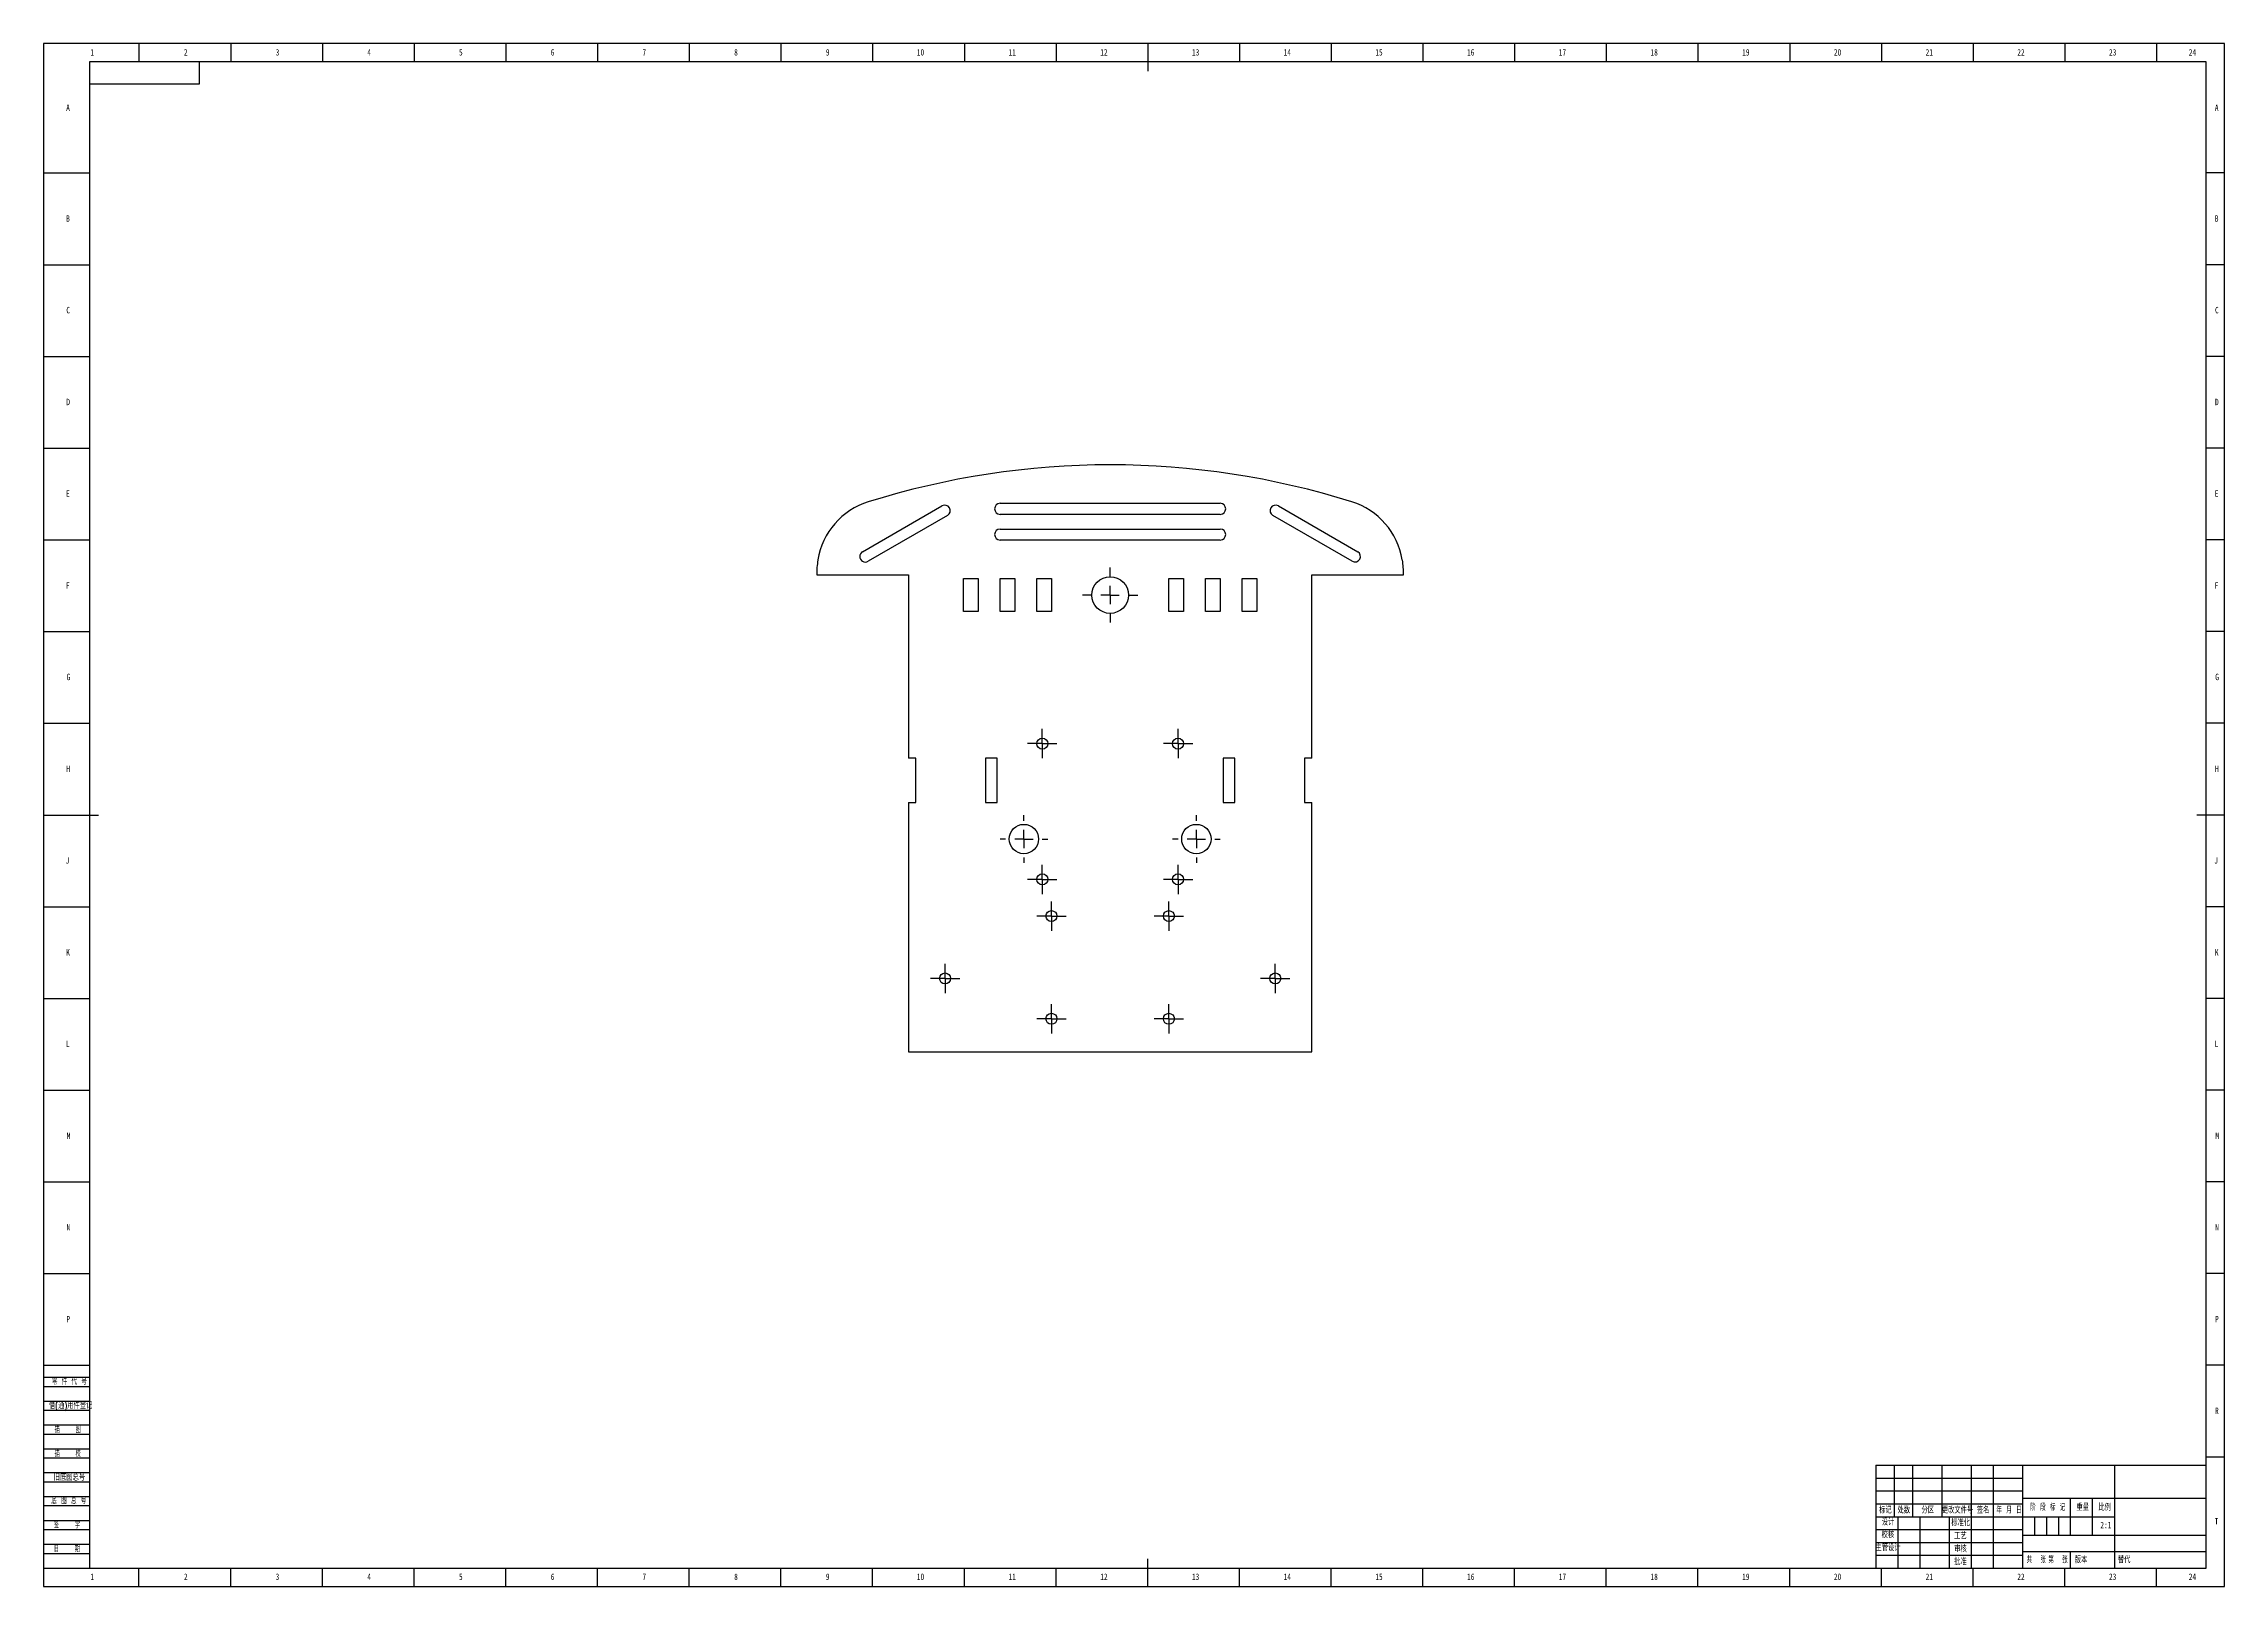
# Model space of a CAD drawing. Header units: millimetres. Extents: x 0 to 1189, y 0 to 841.
import ezdxf

# ---------------------------------------------------------------- set-up
doc = ezdxf.new("R2010")
doc.units = ezdxf.units.MM
for name, color, linetype in [('10', 7, 'Continuous'), ('5', 7, 'Continuous'), ('9', 7, 'Continuous'), ('SLD-0', 7, 'Continuous')]:
    doc.layers.add(name, color=color, linetype=linetype)
doc.styles.add('SLDTEXTSTYLE0', font='TXT', dxfattribs={"width": 0.7, "bigfont": 'bigfont'})
doc.styles.add('SLDTEXTSTYLE1', font='TXT', dxfattribs={"width": 0.6, "bigfont": 'bigfont'})
doc.styles.add('SLDTEXTSTYLE2', font='TXT', dxfattribs={"width": 0.614286, "bigfont": 'bigfont'})
doc.styles.add('SLDTEXTSTYLE3', font='TXT', dxfattribs={"width": 0.62, "bigfont": 'bigfont'})
doc.styles.add('SLDTEXTSTYLE4', font='TXT', dxfattribs={"width": 0.566667, "bigfont": 'bigfont'})
doc.styles.add('SLDTEXTSTYLE5', font='TXT', dxfattribs={"width": 0.7})

# ---------------------------------------------------------------- blocks, each defined once
blk = doc.blocks.new('SW_CENTERMARKSYMBOL_0')
at = {"layer": '10', "color": 0}
for p, q in [((0, 10), (0, 13)), ((-10, 0), (-13, 0)), ((0, 0), (-5, 0)), ((0, 0), (0, 5)), ((0, 0), (0, -5)), ((0, 0), (5, 0)), ((10, 0), (13, 0)), ((0, -10), (0, -13))]:
    blk.add_line(p, q, dxfattribs=at)
blk = doc.blocks.new('SW_CENTERMARKSYMBOL_1')
at = {"layer": '10', "color": 0}
for p, q in [((0, 10), (0, 13)), ((-10, 0), (-13, 0)), ((0, 0), (-5, 0)), ((0, 0), (0, 5)), ((0, 0), (0, -5)), ((0, 0), (5, 0)), ((10, 0), (13, 0)), ((0, -10), (0, -13))]:
    blk.add_line(p, q, dxfattribs=at)
blk = doc.blocks.new('SW_CENTERMARKSYMBOL_2')
at = {"layer": '10', "color": 0}
for p, q in [((0, 10), (0, 15)), ((-10, 0), (-15, 0)), ((0, 0), (-5, 0)), ((0, 0), (0, 5)), ((0, 0), (0, -5)), ((0, 0), (5, 0)), ((10, 0), (15, 0)), ((0, -10), (0, -15))]:
    blk.add_line(p, q, dxfattribs=at)
blk = doc.blocks.new('SW_CENTERMARKSYMBOL_3')
at = {"layer": '10', "color": 0}
for p, q in [((-5, 0), (-8, 0)), ((0, 0), (-5, 0)), ((0, 5), (0, 8)), ((0, 0), (0, 5)), ((0, 0), (0, -5)), ((0, 0), (5, 0)), ((5, 0), (8, 0)), ((0, -5), (0, -8))]:
    blk.add_line(p, q, dxfattribs=at)
blk = doc.blocks.new('SW_CENTERMARKSYMBOL_4')
at = {"layer": '10', "color": 0}
for p, q in [((-5, 0), (-8, 0)), ((0, 0), (-5, 0)), ((0, 5), (0, 8)), ((0, 0), (0, 5)), ((0, 0), (0, -5)), ((0, 0), (5, 0)), ((5, 0), (8, 0)), ((0, -5), (0, -8))]:
    blk.add_line(p, q, dxfattribs=at)
blk = doc.blocks.new('SW_CENTERMARKSYMBOL_5')
at = {"layer": '10', "color": 0}
for p, q in [((-5, 0), (-8, 0)), ((0, 0), (-5, 0)), ((0, 5), (0, 8)), ((0, 0), (0, 5)), ((0, 0), (0, -5)), ((0, 0), (5, 0)), ((5, 0), (8, 0)), ((0, -5), (0, -8))]:
    blk.add_line(p, q, dxfattribs=at)
blk = doc.blocks.new('SW_CENTERMARKSYMBOL_6')
at = {"layer": '10', "color": 0}
for p, q in [((-5, 0), (-8, 0)), ((0, 0), (-5, 0)), ((0, 5), (0, 8)), ((0, 0), (0, 5)), ((0, 0), (0, -5)), ((0, 0), (5, 0)), ((5, 0), (8, 0)), ((0, -5), (0, -8))]:
    blk.add_line(p, q, dxfattribs=at)
blk = doc.blocks.new('SW_CENTERMARKSYMBOL_7')
at = {"layer": '10', "color": 0}
for p, q in [((-5, 0), (-8, 0)), ((0, 0), (-5, 0)), ((0, 5), (0, 8)), ((0, 0), (0, 5)), ((0, 0), (0, -5)), ((0, 0), (5, 0)), ((5, 0), (8, 0)), ((0, -5), (0, -8))]:
    blk.add_line(p, q, dxfattribs=at)
blk = doc.blocks.new('SW_CENTERMARKSYMBOL_8')
at = {"layer": '10', "color": 0}
for p, q in [((-5, 0), (-8, 0)), ((0, 0), (-5, 0)), ((0, 5), (0, 8)), ((0, 0), (0, 5)), ((0, 0), (0, -5)), ((0, 0), (5, 0)), ((5, 0), (8, 0)), ((0, -5), (0, -8))]:
    blk.add_line(p, q, dxfattribs=at)
blk = doc.blocks.new('SW_CENTERMARKSYMBOL_9')
at = {"layer": '10', "color": 0}
for p, q in [((-5, 0), (-8, 0)), ((0, 0), (-5, 0)), ((0, 5), (0, 8)), ((0, 0), (0, 5)), ((0, 0), (0, -5)), ((0, 0), (5, 0)), ((5, 0), (8, 0)), ((0, -5), (0, -8))]:
    blk.add_line(p, q, dxfattribs=at)
blk = doc.blocks.new('SW_CENTERMARKSYMBOL_10')
at = {"layer": '10', "color": 0}
for p, q in [((-5, 0), (-8, 0)), ((0, 0), (-5, 0)), ((0, 5), (0, 8)), ((0, 0), (0, 5)), ((0, 0), (0, -5)), ((0, 0), (5, 0)), ((5, 0), (8, 0)), ((0, -5), (0, -8))]:
    blk.add_line(p, q, dxfattribs=at)
blk = doc.blocks.new('SW_CENTERMARKSYMBOL_11')
at = {"layer": '10', "color": 0}
for p, q in [((-5, 0), (-8, 0)), ((0, 0), (-5, 0)), ((0, 5), (0, 8)), ((0, 0), (0, 5)), ((0, 0), (0, -5)), ((0, 0), (5, 0)), ((5, 0), (8, 0)), ((0, -5), (0, -8))]:
    blk.add_line(p, q, dxfattribs=at)
blk = doc.blocks.new('SW_CENTERMARKSYMBOL_12')
at = {"layer": '10', "color": 0}
for p, q in [((-5, 0), (-8, 0)), ((0, 0), (-5, 0)), ((0, 5), (0, 8)), ((0, 0), (0, 5)), ((0, 0), (0, -5)), ((0, 0), (5, 0)), ((5, 0), (8, 0)), ((0, -5), (0, -8))]:
    blk.add_line(p, q, dxfattribs=at)

msp = doc.modelspace()

# ---------------------------------------------------------------- linework, layer by layer
at = {"color": 7, "linetype": 'Continuous', "lineweight": 25}
for p, q in [((446.5, 564), (489.8, 589)), ((492.8, 583.8), (449.5, 558.8)), ((521.5, 590.4), (641.5, 590.4)), ((641.5, 584.4), (521.5, 584.4)), ((713.5, 558.8), (670.2, 583.8)), ((673.2, 589), (716.5, 564)), ((521.5, 576.4), (641.5, 576.4)), ((641.5, 570.4), (521.5, 570.4)), ((421.5, 551.4), (471.5, 551.4)), ((471.5, 551.4), (471.5, 451.4)), ((501.5, 549.4), (509.5, 549.4)), ((501.5, 531.4), (501.5, 549.4)), ((509.5, 549.4), (509.5, 531.4)), ((521.5, 549.4), (529.5, 549.4)), ((521.5, 531.4), (521.5, 549.4)), ((529.5, 549.4), (529.5, 531.4)), ((541.5, 549.4), (549.5, 549.4)), ((541.5, 531.4), (541.5, 549.4)), ((549.5, 549.4), (549.5, 531.4)), ((613.5, 549.4), (621.5, 549.4)), ((613.5, 531.4), (613.5, 549.4)), ((621.5, 549.4), (621.5, 531.4)), ((633.5, 549.4), (641.5, 549.4)), ((633.5, 531.4), (633.5, 549.4)), ((641.5, 549.4), (641.5, 531.4)), ((653.5, 549.4), (661.5, 549.4)), ((653.5, 531.4), (653.5, 549.4)), ((661.5, 549.4), (661.5, 531.4)), ((691.5, 551.4), (741.5, 551.4)), ((691.5, 451.4), (691.5, 551.4)), ((509.5, 531.4), (501.5, 531.4)), ((529.5, 531.4), (521.5, 531.4)), ((549.5, 531.4), (541.5, 531.4)), ((621.5, 531.4), (613.5, 531.4)), ((641.5, 531.4), (633.5, 531.4)), ((661.5, 531.4), (653.5, 531.4)), ((475.5, 451.4), (471.5, 451.4)), ((475.5, 427.4), (475.5, 451.4)), ((519.9, 451.4), (513.5, 451.4)), ((513.5, 451.4), (513.5, 427.4)), ((519.9, 427.4), (519.9, 451.4)), ((643.1, 451.4), (643.1, 427.4)), ((649.5, 451.4), (643.1, 451.4)), ((649.5, 427.4), (649.5, 451.4)), ((691.5, 451.4), (687.5, 451.4)), ((687.5, 451.4), (687.5, 427.4)), ((471.5, 427.4), (475.5, 427.4)), ((471.5, 427.4), (471.5, 291.4)), ((513.5, 427.4), (519.9, 427.4)), ((643.1, 427.4), (649.5, 427.4)), ((687.5, 427.4), (691.5, 427.4)), ((691.5, 291.4), (691.5, 427.4)), ((471.5, 291.4), (691.5, 291.4))]:
    msp.add_line(p, q, dxfattribs=at)
for centre, radius in [((581.5, 540.4), 10), ((544.5, 459.4), 3), ((618.5, 459.4), 3), ((534.5, 407.4), 8), ((628.5, 407.4), 8), ((544.5, 385.4), 3), ((618.5, 385.4), 3), ((549.5, 365.4), 3), ((613.5, 365.4), 3), ((491.5, 331.4), 3), ((671.5, 331.4), 3), ((549.5, 309.4), 3), ((613.5, 309.4), 3)]:
    msp.add_circle(centre, radius, dxfattribs=at)
for centre, radius, start, end in [((581.5, 171.4), 440, 72.5622, 107.4378), ((461.6, 553.1), 40, 107.4378, 170.6942), ((491.3, 586.4), 3, 300, 120), ((521.5, 587.4), 3, 90, 270), ((641.5, 587.4), 3, 270, 90), ((671.7, 586.4), 3, 60, 240), ((701.3, 553.1), 40, 9.3058, 72.5622), ((521.5, 573.4), 3, 90, 270), ((641.5, 573.4), 3, 270, 90), ((471.5, 551.4), 50, 170.6942, 180), ((448, 561.4), 3, 120, 300), ((715, 561.4), 3, 240, 60), ((691.5, 551.4), 50, 0, 9.3058)]:
    msp.add_arc(centre, radius, start, end, dxfattribs=at)
at = {"layer": '5', "color": 7}
for p, q in [((1189, 841), (0, 841)), ((0, 841), (0, 0)), ((1189, 0), (1189, 841)), ((0, 114), (25, 114)), ((0, 109), (25, 109)), ((0, 101), (25, 101)), ((0, 96), (25, 96)), ((0, 88), (25, 88)), ((0, 83), (25, 83)), ((0, 75), (25, 75)), ((0, 70), (25, 70)), ((0, 62), (25, 62)), ((0, 57), (25, 57)), ((0, 49), (25, 49)), ((999, 59), (1079, 59)), ((999, 52), (1079, 52)), ((0, 44), (25, 44)), ((0, 36), (25, 36)), ((1085.5, 38), (1085.5, 28)), ((1092, 38), (1092, 28)), ((1098.5, 38), (1098.5, 28)), ((0, 31), (25, 31)), ((0, 23), (25, 23)), ((0, 18), (25, 18)), ((0, 0), (1189, 0))]:
    msp.add_line(p, q, dxfattribs=at)
at = {"layer": '5'}
for p, q in [((52, 841), (52, 831.1)), ((102, 841), (102, 831.1)), ((152, 841), (152, 831.1)), ((202, 841), (202, 831.1)), ((252, 841), (252, 831.1)), ((302, 841), (302, 831.1)), ((352, 841), (352, 831.1)), ((402, 841), (402, 831.1)), ((452, 841), (452, 831.1)), ((502, 841), (502, 831.1)), ((552, 841), (552, 831.1)), ((652, 841), (652, 831.1)), ((702, 841), (702, 831.1)), ((752, 841), (752, 831.1)), ((802, 841), (802, 831.1)), ((852, 841), (852, 831.1)), ((902, 841), (902, 831.1)), ((952, 841), (952, 831.1)), ((1002, 841), (1002, 831.1)), ((1052, 841), (1052, 831.1)), ((1102, 841), (1102, 831.1)), ((1152, 841), (1152, 831.1)), ((0, 770.5), (25, 770.5)), ((1189, 770.5), (1179, 770.5)), ((0, 720.5), (25, 720.5)), ((1189, 720.5), (1179, 720.5)), ((0, 670.5), (25, 670.5)), ((1189, 670.5), (1179, 670.5)), ((0, 620.5), (25, 620.5)), ((1189, 620.5), (1179, 620.5)), ((0, 570.5), (25, 570.5)), ((1189, 570.5), (1179, 570.5)), ((0, 520.5), (25, 520.5)), ((1189, 520.5), (1179, 520.5)), ((0, 470.5), (25, 470.5)), ((1189, 470.5), (1179, 470.5)), ((0, 370.5), (25, 370.5)), ((1189, 370.5), (1179, 370.5)), ((0, 320.5), (25, 320.5)), ((1189, 320.5), (1179, 320.5)), ((0, 270.5), (25, 270.5)), ((1189, 270.5), (1179, 270.5)), ((0, 220.5), (25, 220.5)), ((1189, 220.5), (1179, 220.5)), ((0, 170.5), (25, 170.5)), ((1189, 170.5), (1179, 170.5)), ((0, 120.5), (25, 120.5)), ((1189, 120.5), (1179, 120.5)), ((1189, 70.5), (1179, 70.5)), ((52, 0), (52, 10)), ((102, 0), (102, 10)), ((152, 0), (152, 10)), ((202, 0), (202, 10)), ((252, 0), (252, 10)), ((302, 0), (302, 10)), ((352, 0), (352, 10)), ((402, 0), (402, 10)), ((452, 0), (452, 10)), ((502, 0), (502, 10)), ((552, 0), (552, 10)), ((652, 0), (652, 10)), ((702, 0), (702, 10)), ((752, 0), (752, 10)), ((802, 0), (802, 10)), ((852, 0), (852, 10)), ((902, 0), (902, 10)), ((952, 0), (952, 10)), ((1002, 0), (1002, 10)), ((1052, 0), (1052, 10)), ((1102, 0), (1102, 10)), ((1152, 0), (1152, 10))]:
    msp.add_line(p, q, dxfattribs=at)
at = {"layer": '5', "lineweight": 25}
for p, q in [((602, 841), (602, 826)), ((0, 420.5), (30, 420.5)), ((1189, 420.5), (1174, 420.5)), ((602, 0), (602, 15)), ((1105, 19), (1105, 10))]:
    msp.add_line(p, q, dxfattribs=at)
at = {"layer": '5', "color": 7, "lineweight": 25}
for p, q in [((1179, 831.1), (25, 831.1)), ((25, 831.1), (25, 10)), ((85, 819), (85, 831)), ((1179, 10), (1179, 831.1)), ((25, 819), (85, 819)), ((999, 66), (1179, 66)), ((999, 66), (999, 10)), ((1009, 66), (1009, 38)), ((1019, 66), (1019, 38)), ((1035, 66), (1035, 38)), ((1051, 66), (1051, 10)), ((1063, 66), (1063, 10)), ((1079, 66), (1079, 10)), ((1129, 66), (1129, 38)), ((1079, 48), (1179, 48)), ((1105, 48), (1105, 28)), ((1117, 48), (1117, 28)), ((999, 45), (1079, 45)), ((999, 38), (1129, 38)), ((1011, 38), (1011, 10)), ((1023, 38), (1023, 10)), ((1039, 38), (1039, 10)), ((1129, 38), (1129, 10)), ((999, 31), (1079, 31)), ((999, 24), (1079, 24)), ((1079, 28), (1179, 28)), ((999, 17), (1079, 17)), ((1079, 19), (1179, 19)), ((0, 10), (1179, 10))]:
    msp.add_line(p, q, dxfattribs=at)

# ---------------------------------------------------------------- block references
at = {"layer": '10'}
for name, p in [('SW_CENTERMARKSYMBOL_2', (581.5, 540.4)), ('SW_CENTERMARKSYMBOL_3', (544.5, 459.4)), ('SW_CENTERMARKSYMBOL_6', (618.5, 459.4)), ('SW_CENTERMARKSYMBOL_1', (534.5, 407.4)), ('SW_CENTERMARKSYMBOL_0', (628.5, 407.4)), ('SW_CENTERMARKSYMBOL_4', (544.5, 385.4)), ('SW_CENTERMARKSYMBOL_5', (618.5, 385.4)), ('SW_CENTERMARKSYMBOL_9', (549.5, 365.4)), ('SW_CENTERMARKSYMBOL_8', (613.5, 365.4)), ('SW_CENTERMARKSYMBOL_11', (491.5, 331.4)), ('SW_CENTERMARKSYMBOL_12', (671.5, 331.4)), ('SW_CENTERMARKSYMBOL_10', (549.5, 309.4)), ('SW_CENTERMARKSYMBOL_7', (613.5, 309.4))]:
    msp.add_blockref(name, p, dxfattribs=at)

# ---------------------------------------------------------------- texts
at = {"layer": '10', "char_height": 3.5, "attachment_point": 2}
for s, insert, style in [('1', (26.5, 838), 'SLDTEXTSTYLE5'), ('2', (77.5, 838), 'SLDTEXTSTYLE5'), ('3', (127.5, 838), 'SLDTEXTSTYLE5'), ('4', (177.5, 838), 'SLDTEXTSTYLE5'), ('5', (227.5, 838), 'SLDTEXTSTYLE5'), ('6', (277.5, 838), 'SLDTEXTSTYLE5'), ('7', (327.5, 838), 'SLDTEXTSTYLE5'), ('8', (377.5, 838), 'SLDTEXTSTYLE5'), ('9', (427.5, 838), 'SLDTEXTSTYLE5'), ('10', (478.1, 838), 'SLDTEXTSTYLE5'), ('11', (528.1, 838), 'SLDTEXTSTYLE5'), ('12', (578.1, 838), 'SLDTEXTSTYLE5'), ('13', (628.1, 838), 'SLDTEXTSTYLE5'), ('14', (678.1, 838), 'SLDTEXTSTYLE5'), ('15', (728.1, 838), 'SLDTEXTSTYLE5'), ('16', (778.1, 838), 'SLDTEXTSTYLE5'), ('17', (828.1, 838), 'SLDTEXTSTYLE5'), ('18', (878.1, 838), 'SLDTEXTSTYLE5'), ('19', (928.1, 838), 'SLDTEXTSTYLE5'), ('20', (978.1, 838), 'SLDTEXTSTYLE5'), ('21', (1028.1, 838), 'SLDTEXTSTYLE5'), ('22', (1078.1, 838), 'SLDTEXTSTYLE5'), ('23', (1128.1, 838), 'SLDTEXTSTYLE5'), ('24', (1171.6, 838), 'SLDTEXTSTYLE5'), ('A', (13.3, 807.8), 'SLDTEXTSTYLE5'), ('A', (1184.8, 807.8), 'SLDTEXTSTYLE5'), ('B', (13.3, 747.4), 'SLDTEXTSTYLE5'), ('B', (1184.8, 747.4), 'SLDTEXTSTYLE5'), ('C', (13.4, 697.5), 'SLDTEXTSTYLE5'), ('C', (1184.9, 697.5), 'SLDTEXTSTYLE5'), ('D', (13.4, 647.4), 'SLDTEXTSTYLE5'), ('D', (1184.9, 647.4), 'SLDTEXTSTYLE5'), ('E', (13.3, 597.5), 'SLDTEXTSTYLE5'), ('E', (1184.8, 597.5), 'SLDTEXTSTYLE5'), ('F', (13.2, 547.4), 'SLDTEXTSTYLE5'), ('F', (1184.7, 547.4), 'SLDTEXTSTYLE5'), ('G', (13.5, 497.5), 'SLDTEXTSTYLE5'), ('G', (1185, 497.5), 'SLDTEXTSTYLE5'), ('H', (13.4, 447.4), 'SLDTEXTSTYLE5'), ('H', (1184.9, 447.4), 'SLDTEXTSTYLE5'), ('J', (13, 397.5), 'SLDTEXTSTYLE5'), ('J', (1184.5, 397.5), 'SLDTEXTSTYLE5'), ('K', (13.3, 347.4), 'SLDTEXTSTYLE5'), ('K', (1184.8, 347.4), 'SLDTEXTSTYLE5'), ('L', (13.2, 297.5), 'SLDTEXTSTYLE5'), ('L', (1184.7, 297.5), 'SLDTEXTSTYLE5'), ('M', (13.6, 247.4), 'SLDTEXTSTYLE5'), ('M', (1185.1, 247.4), 'SLDTEXTSTYLE5'), ('N', (13.5, 197.5), 'SLDTEXTSTYLE5'), ('N', (1185, 197.5), 'SLDTEXTSTYLE5'), ('P', (13.4, 147.4), 'SLDTEXTSTYLE5'), ('P', (1184.9, 147.4), 'SLDTEXTSTYLE5'), ('R', (1184.9, 97.5), 'SLDTEXTSTYLE5'), ('T', (1184.7, 37.3), 'SLDTEXTSTYLE5'), ('\\M+18D5A\\M+18A6A', (1005.5, 29.9), 'SLDTEXTSTYLE0'), ('\\M+18EE5\\M+18AC7设计', (1005.6, 22.8), 'SLDTEXTSTYLE0'), ('1', (26.5, 7), 'SLDTEXTSTYLE5'), ('2', (77.5, 7), 'SLDTEXTSTYLE5'), ('3', (127.5, 7), 'SLDTEXTSTYLE5'), ('4', (177.5, 7), 'SLDTEXTSTYLE5'), ('5', (227.5, 7), 'SLDTEXTSTYLE5'), ('6', (277.5, 7), 'SLDTEXTSTYLE5'), ('7', (327.5, 7), 'SLDTEXTSTYLE5'), ('8', (377.5, 7), 'SLDTEXTSTYLE5'), ('9', (427.5, 7), 'SLDTEXTSTYLE5'), ('10', (478.1, 7), 'SLDTEXTSTYLE5'), ('11', (528.1, 7), 'SLDTEXTSTYLE5'), ('12', (578.1, 7), 'SLDTEXTSTYLE5'), ('13', (628.1, 7), 'SLDTEXTSTYLE5'), ('14', (678.1, 7), 'SLDTEXTSTYLE5'), ('15', (728.1, 7), 'SLDTEXTSTYLE5'), ('16', (778.1, 7), 'SLDTEXTSTYLE5'), ('17', (828.1, 7), 'SLDTEXTSTYLE5'), ('18', (878.1, 7), 'SLDTEXTSTYLE5'), ('19', (928.1, 7), 'SLDTEXTSTYLE5'), ('20', (978.1, 7), 'SLDTEXTSTYLE5'), ('21', (1028.1, 7), 'SLDTEXTSTYLE5'), ('22', (1078.1, 7), 'SLDTEXTSTYLE5'), ('23', (1128.1, 7), 'SLDTEXTSTYLE5'), ('24', (1171.6, 7), 'SLDTEXTSTYLE5')]:
    msp.add_mtext(s, dxfattribs=dict(at, insert=insert, style=style))
at = {"layer": '10', "color": 7, "insert": (1110.8, 16.2), "char_height": 3.5, "attachment_point": 2, "style": 'SLDTEXTSTYLE0'}
msp.add_mtext('\\M+194C5\\M+1967B', dxfattribs=at)
at = {"layer": '9', "color": 7, "char_height": 3.5}
for s, insert, attachment_point, style in [('\\M+197EB \\M+18C8F \\M+191E3 \\M+18D86', (4.5, 113.4), 1, 'SLDTEXTSTYLE2'), ('\\M+18ED8(\\M+192CA)\\M+19770\\M+18C8F\\M+1936F记', (2.9, 100.3), 1, 'SLDTEXTSTYLE0'), ('\\M+19560    图', (13.1, 87.2), 2, 'SLDTEXTSTYLE4'), ('\\M+19560    \\M+18D5A', (13.1, 74.1), 2, 'SLDTEXTSTYLE4'), ('\\M+18B8C\\M+192EA图总\\M+18D86', (5.5, 61.2), 1, 'SLDTEXTSTYLE0'), ('\\M+192EA 图 总 \\M+18D86', (4.2, 48.4), 1, 'SLDTEXTSTYLE2'), ('标记', (1004.2, 43.3), 2, 'SLDTEXTSTYLE0'), ('设计', (1005.6, 36.8), 2, 'SLDTEXTSTYLE0'), ('处\\M+19094', (1014.2, 43.3), 2, 'SLDTEXTSTYLE0'), ('\\M+195AA\\M+18BE6', (1027.3, 43.3), 2, 'SLDTEXTSTYLE0'), ('\\M+18D58\\M+189FC\\M+195B6\\M+18C8F\\M+18D86', (1043.5, 43.3), 2, 'SLDTEXTSTYLE0'), ('标\\M+18F79\\M+189BB', (1045.2, 36.4), 2, 'SLDTEXTSTYLE0'), ('签\\M+196BC', (1057.5, 43.3), 2, 'SLDTEXTSTYLE0'), ('\\M+1944E \\M+18C8E \\M+193FA', (1071.6, 43.3), 2, 'SLDTEXTSTYLE3'), ('阶 \\M+19269 标 记', (1092.7, 44.8), 2, 'SLDTEXTSTYLE2'), ('\\M+18F64\\M+197CA', (1111.8, 44.8), 2, 'SLDTEXTSTYLE0'), ('\\M+194E4\\M+197E1', (1123.7, 44.8), 2, 'SLDTEXTSTYLE0'), ('签    \\M+18E9A', (12.7, 35.2), 2, 'SLDTEXTSTYLE4'), ('\\M+18D48艺', (1045.1, 29.2), 2, 'SLDTEXTSTYLE0'), ('\\M+193FA    \\M+18AFA', (12.7, 22.2), 2, 'SLDTEXTSTYLE4'), ('\\M+194E1\\M+18F79', (1045.1, 15.2), 2, 'SLDTEXTSTYLE0'), ('审\\M+18A6A', (1045.1, 22.2), 2, 'SLDTEXTSTYLE0'), ('\\M+18BA4  张', (1086.4, 16.2), 2, 'SLDTEXTSTYLE1'), ('\\M+191E6  张', (1098.3, 16.2), 2, 'SLDTEXTSTYLE1')]:
    msp.add_mtext(s, dxfattribs=dict(at, insert=insert, attachment_point=attachment_point, style=style))
at = {"layer": 'SLD-0', "char_height": 3.5}
for s, insert, attachment_point, style in [('2:1', (1124.4, 35.2), 2, 'SLDTEXTSTYLE5'), ('\\M+191D6\\M+191E3', (1130.9, 16.2), 1, 'SLDTEXTSTYLE0')]:
    msp.add_mtext(s, dxfattribs=dict(at, insert=insert, attachment_point=attachment_point, style=style))

doc.saveas('drawing.dxf')
